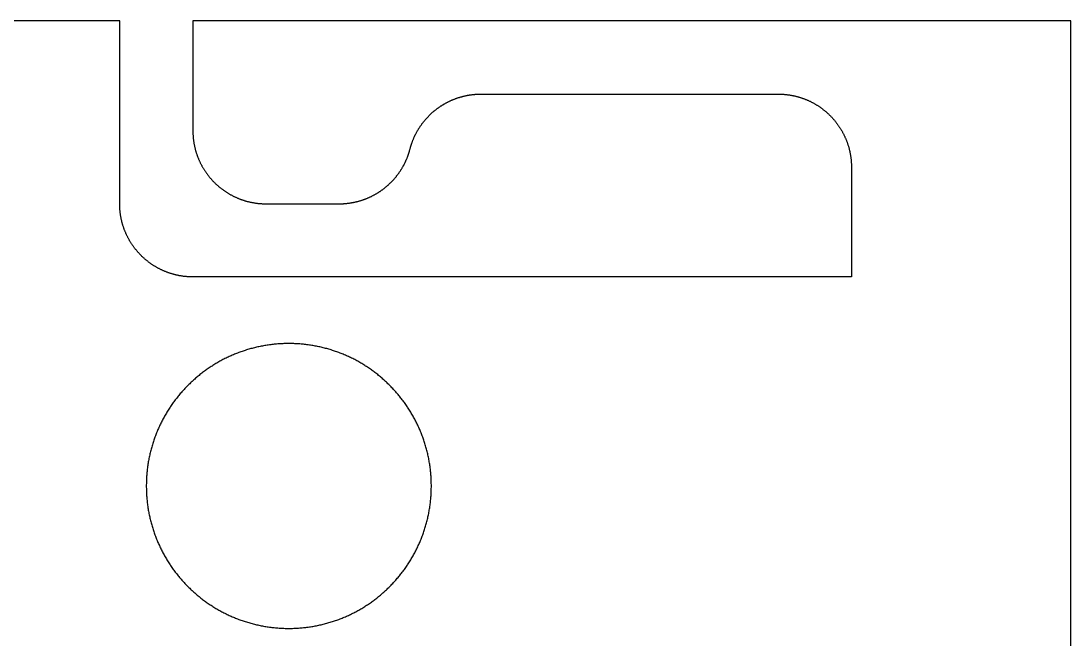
# Model space of a CAD drawing. Extents: x -13 to 42, y 40.2 to 95.2.
# Drawn here: x 13.3 to 42, y 78.35 to 95.25 of the extents above; entities that cross this region are included whole.
import ezdxf

# ---------------------------------------------------------------- set-up
doc = ezdxf.new("R2010")
doc.units = 0
doc.layers.get('0').update_dxf_attribs({"linetype": 'CONTINUOUS'})

msp = doc.modelspace()

# ---------------------------------------------------------------- linework, layer by layer
at = {"color": 7}
for points in [[(16, 90.25), (16, 95.25), (13, 95.25), (13, 90.25)], [(42, 60.2), (38.85, 60.2), (38.85, 75.3), (42, 75.3), (42, 95.25), (18, 95.25), (18, 92.25)], [(24.648, 92.831), (24.659, 92.839), (24.67, 92.848), (24.681, 92.856), (24.691, 92.864), (24.702, 92.872), (24.713, 92.879), (24.724, 92.887), (24.735, 92.895), (24.747, 92.903), (24.758, 92.91), (24.769, 92.918), (24.78, 92.925), (24.792, 92.932), (24.803, 92.94), (24.814, 92.947), (24.826, 92.954), (24.837, 92.961), (24.849, 92.968), (24.861, 92.975), (24.872, 92.982), (24.884, 92.988), (24.896, 92.995), (24.908, 93.002), (24.92, 93.008)], [(24.92, 93.008), (24.932, 93.015), (24.943, 93.021), (24.956, 93.027), (24.968, 93.033), (24.98, 93.04), (24.992, 93.046), (25.004, 93.051), (25.016, 93.057), (25.029, 93.063), (25.041, 93.069), (25.053, 93.074), (25.066, 93.08), (25.078, 93.085), (25.091, 93.091), (25.103, 93.096), (25.116, 93.101), (25.128, 93.106), (25.141, 93.111), (25.154, 93.116), (25.166, 93.121), (25.179, 93.126), (25.192, 93.131), (25.205, 93.135), (25.218, 93.14)], [(25.218, 93.14), (25.231, 93.144), (25.244, 93.149), (25.257, 93.153), (25.27, 93.157), (25.283, 93.161), (25.296, 93.165), (25.309, 93.169), (25.322, 93.173), (25.335, 93.177), (25.349, 93.18), (25.362, 93.184), (25.375, 93.187), (25.388, 93.191), (25.402, 93.194), (25.415, 93.197), (25.429, 93.2), (25.442, 93.203), (25.456, 93.206), (25.469, 93.209), (25.483, 93.212), (25.496, 93.214), (25.51, 93.217), (25.524, 93.219), (25.537, 93.222)], [(25.537, 93.222), (25.551, 93.224), (25.565, 93.226), (25.578, 93.228), (25.592, 93.23), (25.606, 93.232), (25.62, 93.234), (25.634, 93.236), (25.648, 93.237), (25.662, 93.239), (25.676, 93.24), (25.689, 93.242), (25.703, 93.243), (25.717, 93.244), (25.731, 93.245), (25.746, 93.246), (25.76, 93.247), (25.774, 93.248), (25.788, 93.248), (25.802, 93.249), (25.816, 93.249), (25.83, 93.25), (25.845, 93.25), (25.859, 93.25), (25.873, 93.25)], [(25.873, 93.25), (34, 93.25)], [(34, 93.25), (34.017, 93.25), (34.034, 93.25), (34.052, 93.249), (34.069, 93.249), (34.086, 93.248), (34.103, 93.247), (34.12, 93.246), (34.137, 93.245), (34.154, 93.244), (34.171, 93.243), (34.188, 93.241), (34.204, 93.24), (34.221, 93.238), (34.238, 93.236), (34.255, 93.234), (34.271, 93.232), (34.288, 93.229), (34.305, 93.227), (34.321, 93.224), (34.338, 93.222), (34.354, 93.219), (34.37, 93.216), (34.387, 93.213), (34.403, 93.209)], [(34.403, 93.209), (34.419, 93.206), (34.436, 93.202), (34.452, 93.199), (34.468, 93.195), (34.484, 93.191), (34.5, 93.187), (34.516, 93.183), (34.532, 93.179), (34.548, 93.174), (34.563, 93.17), (34.579, 93.165), (34.595, 93.16), (34.61, 93.155), (34.626, 93.15), (34.641, 93.145), (34.657, 93.14), (34.672, 93.134), (34.688, 93.129), (34.703, 93.123), (34.718, 93.117), (34.733, 93.111), (34.748, 93.105), (34.764, 93.099), (34.778, 93.093)], [(34.778, 93.093), (34.793, 93.086), (34.808, 93.08), (34.823, 93.073), (34.838, 93.067), (34.852, 93.06), (34.867, 93.053), (34.882, 93.046), (34.896, 93.039), (34.911, 93.031), (34.925, 93.024), (34.939, 93.016), (34.953, 93.009), (34.967, 93.001), (34.982, 92.993), (34.996, 92.985), (35.009, 92.977), (35.023, 92.969), (35.037, 92.96), (35.051, 92.952), (35.064, 92.944), (35.078, 92.935), (35.091, 92.926), (35.105, 92.917), (35.118, 92.908)], [(24.409, 92.613), (24.418, 92.623), (24.428, 92.632), (24.437, 92.642), (24.446, 92.652), (24.456, 92.661), (24.465, 92.671), (24.475, 92.68), (24.485, 92.69), (24.495, 92.699), (24.504, 92.708), (24.514, 92.718), (24.524, 92.727), (24.534, 92.736), (24.544, 92.745), (24.554, 92.754), (24.565, 92.763), (24.575, 92.772), (24.585, 92.78), (24.596, 92.789), (24.606, 92.797), (24.616, 92.806), (24.627, 92.814), (24.638, 92.823), (24.648, 92.831)], [(35.118, 92.908), (35.131, 92.899), (35.145, 92.89), (35.158, 92.881), (35.171, 92.872), (35.184, 92.862), (35.197, 92.853), (35.209, 92.843), (35.222, 92.833), (35.235, 92.823), (35.247, 92.813), (35.26, 92.803), (35.272, 92.793), (35.284, 92.783), (35.297, 92.773), (35.309, 92.762), (35.321, 92.752), (35.333, 92.741), (35.345, 92.73), (35.357, 92.72), (35.368, 92.709), (35.38, 92.698), (35.391, 92.687), (35.403, 92.675), (35.414, 92.664)], [(24.207, 92.357), (24.215, 92.368), (24.222, 92.38), (24.23, 92.391), (24.238, 92.402), (24.246, 92.413), (24.254, 92.424), (24.262, 92.435), (24.27, 92.446), (24.278, 92.457), (24.286, 92.468), (24.295, 92.478), (24.303, 92.489), (24.311, 92.5), (24.32, 92.51), (24.329, 92.521), (24.337, 92.531), (24.346, 92.542), (24.355, 92.552), (24.364, 92.562), (24.373, 92.573), (24.382, 92.583), (24.391, 92.593), (24.4, 92.603), (24.409, 92.613)], [(35.414, 92.664), (35.425, 92.653), (35.437, 92.641), (35.448, 92.63), (35.459, 92.618), (35.47, 92.607), (35.48, 92.595), (35.491, 92.583), (35.502, 92.571), (35.512, 92.559), (35.523, 92.547), (35.533, 92.534), (35.543, 92.522), (35.553, 92.51), (35.563, 92.497), (35.573, 92.485), (35.583, 92.472), (35.593, 92.459), (35.603, 92.447), (35.612, 92.434), (35.622, 92.421), (35.631, 92.408), (35.64, 92.395), (35.649, 92.381), (35.658, 92.368)], [(18, 92.25), (18, 92.233), (18, 92.216), (18.001, 92.198), (18.001, 92.181), (18.002, 92.164), (18.003, 92.147), (18.004, 92.13), (18.005, 92.113), (18.006, 92.096), (18.007, 92.079), (18.009, 92.062), (18.01, 92.046), (18.012, 92.029), (18.014, 92.012), (18.016, 91.995), (18.018, 91.979), (18.021, 91.962), (18.023, 91.945), (18.026, 91.929), (18.028, 91.912), (18.031, 91.896), (18.034, 91.88), (18.037, 91.863), (18.041, 91.847)], [(24.048, 92.068), (24.053, 92.081), (24.059, 92.093), (24.065, 92.106), (24.071, 92.118), (24.077, 92.131), (24.083, 92.143), (24.089, 92.155), (24.096, 92.168), (24.102, 92.18), (24.109, 92.192), (24.115, 92.204), (24.122, 92.216), (24.128, 92.228), (24.135, 92.24), (24.142, 92.252), (24.149, 92.264), (24.156, 92.276), (24.163, 92.288), (24.17, 92.299), (24.177, 92.311), (24.185, 92.323), (24.192, 92.334), (24.199, 92.346), (24.207, 92.357)], [(35.658, 92.368), (35.667, 92.355), (35.676, 92.341), (35.685, 92.328), (35.694, 92.314), (35.702, 92.301), (35.71, 92.287), (35.719, 92.273), (35.727, 92.259), (35.735, 92.246), (35.743, 92.232), (35.751, 92.217), (35.759, 92.203), (35.766, 92.189), (35.774, 92.175), (35.781, 92.161), (35.789, 92.146), (35.796, 92.132), (35.803, 92.117), (35.81, 92.102), (35.817, 92.088), (35.823, 92.073), (35.83, 92.058), (35.836, 92.043), (35.843, 92.028)], [(18.041, 91.847), (18.044, 91.831), (18.048, 91.814), (18.051, 91.798), (18.055, 91.782), (18.059, 91.766), (18.063, 91.75), (18.067, 91.734), (18.071, 91.718), (18.076, 91.702), (18.08, 91.687), (18.085, 91.671), (18.09, 91.655), (18.095, 91.64), (18.1, 91.624), (18.105, 91.609), (18.11, 91.593), (18.116, 91.578), (18.121, 91.562), (18.127, 91.547), (18.133, 91.532), (18.139, 91.517), (18.145, 91.502), (18.151, 91.486), (18.157, 91.472)], [(23.936, 91.75), (23.94, 91.764), (23.944, 91.778), (23.948, 91.791), (23.951, 91.805), (23.955, 91.818), (23.96, 91.832), (23.964, 91.846), (23.968, 91.859), (23.972, 91.872), (23.977, 91.886), (23.981, 91.899), (23.986, 91.912), (23.99, 91.926), (23.995, 91.939), (24, 91.952), (24.005, 91.965), (24.01, 91.978), (24.015, 91.991), (24.02, 92.004), (24.026, 92.017), (24.031, 92.03), (24.037, 92.043), (24.042, 92.055), (24.048, 92.068)], [(35.843, 92.028), (35.849, 92.014), (35.855, 91.998), (35.861, 91.983), (35.867, 91.968), (35.873, 91.953), (35.879, 91.938), (35.884, 91.922), (35.89, 91.907), (35.895, 91.891), (35.9, 91.876), (35.905, 91.86), (35.91, 91.845), (35.915, 91.829), (35.92, 91.813), (35.924, 91.798), (35.929, 91.782), (35.933, 91.766), (35.937, 91.75), (35.941, 91.734), (35.945, 91.718), (35.949, 91.702), (35.952, 91.686), (35.956, 91.669), (35.959, 91.653)], [(23.825, 91.432), (23.831, 91.445), (23.836, 91.457), (23.842, 91.47), (23.847, 91.483), (23.853, 91.496), (23.858, 91.509), (23.863, 91.522), (23.868, 91.535), (23.873, 91.548), (23.878, 91.561), (23.882, 91.574), (23.887, 91.588), (23.892, 91.601), (23.896, 91.614), (23.901, 91.628), (23.905, 91.641), (23.909, 91.654), (23.913, 91.668), (23.918, 91.682), (23.922, 91.695), (23.925, 91.709), (23.929, 91.722), (23.933, 91.736), (23.936, 91.75)], [(35.959, 91.653), (35.963, 91.637), (35.966, 91.62), (35.969, 91.604), (35.972, 91.588), (35.974, 91.571), (35.977, 91.555), (35.979, 91.538), (35.982, 91.521), (35.984, 91.505), (35.986, 91.488), (35.988, 91.471), (35.99, 91.454), (35.991, 91.438), (35.993, 91.421), (35.994, 91.404), (35.995, 91.387), (35.996, 91.37), (35.997, 91.353), (35.998, 91.336), (35.999, 91.319), (35.999, 91.302), (36, 91.284), (36, 91.267), (36, 91.25)], [(18.157, 91.472), (18.164, 91.457), (18.17, 91.442), (18.177, 91.427), (18.183, 91.412), (18.19, 91.398), (18.197, 91.383), (18.204, 91.368), (18.211, 91.354), (18.219, 91.339), (18.226, 91.325), (18.234, 91.311), (18.241, 91.297), (18.249, 91.283), (18.257, 91.268), (18.265, 91.254), (18.273, 91.241), (18.281, 91.227), (18.29, 91.213), (18.298, 91.199), (18.306, 91.186), (18.315, 91.172), (18.324, 91.159), (18.333, 91.145), (18.342, 91.132)], [(23.666, 91.143), (23.674, 91.155), (23.681, 91.166), (23.688, 91.177), (23.696, 91.189), (23.703, 91.201), (23.71, 91.212), (23.717, 91.224), (23.724, 91.236), (23.731, 91.248), (23.738, 91.26), (23.745, 91.272), (23.751, 91.284), (23.758, 91.296), (23.764, 91.308), (23.771, 91.32), (23.777, 91.332), (23.784, 91.345), (23.79, 91.357), (23.796, 91.369), (23.802, 91.382), (23.808, 91.394), (23.814, 91.407), (23.82, 91.419), (23.825, 91.432)], [(36, 91.25), (36, 88.25), (18, 88.25)], [(18.342, 91.132), (18.351, 91.119), (18.36, 91.105), (18.369, 91.092), (18.378, 91.079), (18.388, 91.066), (18.397, 91.053), (18.407, 91.041), (18.417, 91.028), (18.427, 91.015), (18.437, 91.003), (18.447, 90.99), (18.457, 90.978), (18.467, 90.966), (18.477, 90.953), (18.488, 90.941), (18.498, 90.929), (18.509, 90.917), (18.52, 90.905), (18.53, 90.893), (18.541, 90.882), (18.552, 90.87), (18.563, 90.859), (18.575, 90.847), (18.586, 90.836)], [(23.464, 90.887), (23.473, 90.897), (23.482, 90.907), (23.491, 90.917), (23.5, 90.927), (23.509, 90.938), (23.518, 90.948), (23.527, 90.958), (23.536, 90.969), (23.544, 90.979), (23.553, 90.99), (23.562, 91), (23.57, 91.011), (23.578, 91.022), (23.587, 91.032), (23.595, 91.043), (23.603, 91.054), (23.611, 91.065), (23.619, 91.076), (23.627, 91.087), (23.635, 91.098), (23.643, 91.109), (23.651, 91.12), (23.658, 91.132), (23.666, 91.143)], [(18.586, 90.836), (18.597, 90.825), (18.609, 90.813), (18.62, 90.802), (18.632, 90.791), (18.643, 90.78), (18.655, 90.77), (18.667, 90.759), (18.679, 90.748), (18.691, 90.738), (18.703, 90.727), (18.716, 90.717), (18.728, 90.707), (18.74, 90.697), (18.753, 90.687), (18.765, 90.677), (18.778, 90.667), (18.791, 90.657), (18.803, 90.647), (18.816, 90.638), (18.829, 90.628), (18.842, 90.619), (18.855, 90.61), (18.869, 90.601), (18.882, 90.592)], [(23.225, 90.669), (23.235, 90.677), (23.246, 90.686), (23.257, 90.694), (23.267, 90.703), (23.277, 90.711), (23.288, 90.72), (23.298, 90.728), (23.308, 90.737), (23.319, 90.746), (23.329, 90.755), (23.339, 90.764), (23.349, 90.773), (23.359, 90.782), (23.369, 90.792), (23.378, 90.801), (23.388, 90.81), (23.398, 90.82), (23.408, 90.829), (23.417, 90.839), (23.427, 90.848), (23.436, 90.858), (23.445, 90.868), (23.455, 90.877), (23.464, 90.887)], [(18.882, 90.592), (18.895, 90.583), (18.909, 90.574), (18.922, 90.565), (18.936, 90.556), (18.949, 90.548), (18.963, 90.54), (18.977, 90.531), (18.991, 90.523), (19.004, 90.515), (19.018, 90.507), (19.033, 90.499), (19.047, 90.491), (19.061, 90.484), (19.075, 90.476), (19.089, 90.469), (19.104, 90.461), (19.118, 90.454), (19.133, 90.447), (19.148, 90.44), (19.162, 90.433), (19.177, 90.427), (19.192, 90.42), (19.207, 90.414), (19.222, 90.407)], [(19.222, 90.407), (19.236, 90.401), (19.252, 90.395), (19.267, 90.389), (19.282, 90.383), (19.297, 90.377), (19.312, 90.371), (19.328, 90.366), (19.343, 90.36), (19.359, 90.355), (19.374, 90.35), (19.39, 90.345), (19.405, 90.34), (19.421, 90.335), (19.437, 90.33), (19.452, 90.326), (19.468, 90.321), (19.484, 90.317), (19.5, 90.313), (19.516, 90.309), (19.532, 90.305), (19.548, 90.301), (19.564, 90.298), (19.581, 90.294), (19.597, 90.291)], [(22.655, 90.36), (22.668, 90.365), (22.681, 90.369), (22.694, 90.374), (22.707, 90.379), (22.719, 90.384), (22.732, 90.389), (22.745, 90.394), (22.757, 90.399), (22.77, 90.404), (22.782, 90.409), (22.795, 90.415), (22.807, 90.42), (22.82, 90.426), (22.832, 90.431), (22.844, 90.437), (22.857, 90.443), (22.869, 90.449), (22.881, 90.454), (22.893, 90.46), (22.905, 90.467), (22.917, 90.473), (22.929, 90.479), (22.941, 90.485), (22.953, 90.492)], [(22.953, 90.492), (22.965, 90.498), (22.977, 90.505), (22.989, 90.512), (23.001, 90.518), (23.012, 90.525), (23.024, 90.532), (23.036, 90.539), (23.047, 90.546), (23.059, 90.553), (23.07, 90.56), (23.081, 90.568), (23.093, 90.575), (23.104, 90.582), (23.115, 90.59), (23.126, 90.597), (23.138, 90.605), (23.149, 90.613), (23.16, 90.621), (23.171, 90.628), (23.182, 90.636), (23.192, 90.644), (23.203, 90.652), (23.214, 90.661), (23.225, 90.669)], [(16.041, 89.847), (16.037, 89.863), (16.034, 89.88), (16.031, 89.896), (16.028, 89.912), (16.026, 89.929), (16.023, 89.945), (16.021, 89.962), (16.018, 89.979), (16.016, 89.995), (16.014, 90.012), (16.012, 90.029), (16.01, 90.046), (16.009, 90.062), (16.007, 90.079), (16.006, 90.096), (16.005, 90.113), (16.004, 90.13), (16.003, 90.147), (16.002, 90.164), (16.001, 90.181), (16.001, 90.198), (16, 90.216), (16, 90.233), (16, 90.25)], [(19.597, 90.291), (19.613, 90.287), (19.63, 90.284), (19.646, 90.281), (19.662, 90.278), (19.679, 90.276), (19.695, 90.273), (19.712, 90.271), (19.729, 90.268), (19.745, 90.266), (19.762, 90.264), (19.779, 90.262), (19.796, 90.26), (19.812, 90.259), (19.829, 90.257), (19.846, 90.256), (19.863, 90.255), (19.88, 90.254), (19.897, 90.253), (19.914, 90.252), (19.931, 90.251), (19.948, 90.251), (19.966, 90.25), (19.983, 90.25), (20, 90.25)], [(20, 90.25), (22, 90.25)], [(22, 90.25), (22.014, 90.25), (22.028, 90.25), (22.043, 90.25), (22.057, 90.251), (22.071, 90.251), (22.085, 90.252), (22.099, 90.252), (22.113, 90.253), (22.127, 90.254), (22.141, 90.255), (22.156, 90.256), (22.17, 90.257), (22.184, 90.258), (22.197, 90.26), (22.211, 90.261), (22.225, 90.263), (22.239, 90.264), (22.253, 90.266), (22.267, 90.268), (22.281, 90.27), (22.295, 90.272), (22.308, 90.274), (22.322, 90.276), (22.336, 90.278)], [(22.336, 90.278), (22.349, 90.281), (22.363, 90.283), (22.377, 90.286), (22.39, 90.288), (22.404, 90.291), (22.417, 90.294), (22.431, 90.297), (22.444, 90.3), (22.458, 90.303), (22.471, 90.306), (22.484, 90.309), (22.498, 90.313), (22.511, 90.316), (22.524, 90.32), (22.538, 90.323), (22.551, 90.327), (22.564, 90.331), (22.577, 90.335), (22.59, 90.339), (22.603, 90.343), (22.616, 90.347), (22.629, 90.351), (22.642, 90.356), (22.655, 90.36)], [(16.157, 89.472), (16.151, 89.486), (16.145, 89.502), (16.139, 89.517), (16.133, 89.532), (16.127, 89.547), (16.121, 89.562), (16.116, 89.578), (16.11, 89.593), (16.105, 89.609), (16.1, 89.624), (16.095, 89.64), (16.09, 89.655), (16.085, 89.671), (16.08, 89.687), (16.076, 89.702), (16.071, 89.718), (16.067, 89.734), (16.063, 89.75), (16.059, 89.766), (16.055, 89.782), (16.051, 89.798), (16.048, 89.814), (16.044, 89.831), (16.041, 89.847)], [(16.342, 89.132), (16.333, 89.145), (16.324, 89.159), (16.315, 89.172), (16.306, 89.186), (16.298, 89.199), (16.29, 89.213), (16.281, 89.227), (16.273, 89.241), (16.265, 89.254), (16.257, 89.268), (16.249, 89.283), (16.241, 89.297), (16.234, 89.311), (16.226, 89.325), (16.219, 89.339), (16.211, 89.354), (16.204, 89.368), (16.197, 89.383), (16.19, 89.398), (16.183, 89.412), (16.177, 89.427), (16.17, 89.442), (16.164, 89.457), (16.157, 89.472)], [(16.586, 88.836), (16.575, 88.847), (16.563, 88.859), (16.552, 88.87), (16.541, 88.882), (16.53, 88.893), (16.52, 88.905), (16.509, 88.917), (16.498, 88.929), (16.488, 88.941), (16.477, 88.953), (16.467, 88.966), (16.457, 88.978), (16.447, 88.99), (16.437, 89.003), (16.427, 89.015), (16.417, 89.028), (16.407, 89.041), (16.397, 89.053), (16.388, 89.066), (16.378, 89.079), (16.369, 89.092), (16.36, 89.105), (16.351, 89.119), (16.342, 89.132)], [(16.882, 88.592), (16.869, 88.601), (16.855, 88.61), (16.842, 88.619), (16.829, 88.628), (16.816, 88.638), (16.803, 88.647), (16.791, 88.657), (16.778, 88.667), (16.765, 88.677), (16.753, 88.687), (16.74, 88.697), (16.728, 88.707), (16.716, 88.717), (16.703, 88.727), (16.691, 88.738), (16.679, 88.748), (16.667, 88.759), (16.655, 88.77), (16.643, 88.78), (16.632, 88.791), (16.62, 88.802), (16.609, 88.813), (16.597, 88.825), (16.586, 88.836)], [(17.222, 88.407), (17.207, 88.414), (17.192, 88.42), (17.177, 88.427), (17.162, 88.433), (17.148, 88.44), (17.133, 88.447), (17.118, 88.454), (17.104, 88.461), (17.089, 88.469), (17.075, 88.476), (17.061, 88.484), (17.047, 88.491), (17.033, 88.499), (17.018, 88.507), (17.004, 88.515), (16.991, 88.523), (16.977, 88.531), (16.963, 88.54), (16.949, 88.548), (16.936, 88.556), (16.922, 88.565), (16.909, 88.574), (16.895, 88.583), (16.882, 88.592)], [(17.597, 88.291), (17.581, 88.294), (17.564, 88.298), (17.548, 88.301), (17.532, 88.305), (17.516, 88.309), (17.5, 88.313), (17.484, 88.317), (17.468, 88.321), (17.452, 88.326), (17.437, 88.33), (17.421, 88.335), (17.405, 88.34), (17.39, 88.345), (17.374, 88.35), (17.359, 88.355), (17.343, 88.36), (17.328, 88.366), (17.312, 88.371), (17.297, 88.377), (17.282, 88.383), (17.267, 88.389), (17.252, 88.395), (17.236, 88.401), (17.222, 88.407)], [(18, 88.25), (17.983, 88.25), (17.966, 88.25), (17.948, 88.251), (17.931, 88.251), (17.914, 88.252), (17.897, 88.253), (17.88, 88.254), (17.863, 88.255), (17.846, 88.256), (17.829, 88.257), (17.812, 88.259), (17.796, 88.26), (17.779, 88.262), (17.762, 88.264), (17.745, 88.266), (17.729, 88.268), (17.712, 88.271), (17.695, 88.273), (17.679, 88.276), (17.662, 88.278), (17.646, 88.281), (17.63, 88.284), (17.613, 88.287), (17.597, 88.291)], [(20.623, 86.427), (20.589, 86.427), (20.556, 86.427), (20.522, 86.426), (20.489, 86.425), (20.456, 86.424), (20.423, 86.422), (20.389, 86.42), (20.356, 86.418), (20.323, 86.416), (20.29, 86.413), (20.257, 86.41), (20.225, 86.407), (20.192, 86.403), (20.159, 86.4), (20.127, 86.396), (20.094, 86.392), (20.062, 86.387), (20.03, 86.382), (19.998, 86.377), (19.965, 86.372), (19.933, 86.366), (19.902, 86.36), (19.87, 86.354), (19.838, 86.348)], [(21.408, 86.348), (21.376, 86.354), (21.344, 86.36), (21.312, 86.366), (21.28, 86.372), (21.248, 86.377), (21.216, 86.382), (21.184, 86.387), (21.151, 86.392), (21.119, 86.396), (21.086, 86.4), (21.054, 86.403), (21.021, 86.407), (20.988, 86.41), (20.956, 86.413), (20.923, 86.416), (20.89, 86.418), (20.857, 86.42), (20.823, 86.422), (20.79, 86.424), (20.757, 86.425), (20.723, 86.426), (20.69, 86.427), (20.657, 86.427), (20.623, 86.427)], [(19.107, 86.121), (19.078, 86.109), (19.049, 86.096), (19.02, 86.083), (18.991, 86.07), (18.963, 86.057), (18.934, 86.043), (18.906, 86.029), (18.878, 86.015), (18.85, 86.001), (18.822, 85.987), (18.794, 85.972), (18.766, 85.957), (18.739, 85.942), (18.711, 85.927), (18.684, 85.911), (18.657, 85.895), (18.63, 85.879), (18.603, 85.863), (18.577, 85.847), (18.55, 85.83), (18.524, 85.813), (18.497, 85.796), (18.471, 85.779), (18.445, 85.762)], [(19.838, 86.348), (19.806, 86.341), (19.775, 86.334), (19.743, 86.327), (19.712, 86.32), (19.681, 86.312), (19.65, 86.304), (19.618, 86.296), (19.587, 86.288), (19.557, 86.279), (19.526, 86.27), (19.495, 86.261), (19.465, 86.252), (19.434, 86.242), (19.404, 86.233), (19.374, 86.222), (19.344, 86.212), (19.314, 86.202), (19.284, 86.191), (19.254, 86.18), (19.224, 86.168), (19.195, 86.157), (19.165, 86.145), (19.136, 86.133), (19.107, 86.121)], [(22.139, 86.121), (22.11, 86.133), (22.081, 86.145), (22.051, 86.157), (22.022, 86.168), (21.992, 86.18), (21.962, 86.191), (21.932, 86.202), (21.902, 86.212), (21.872, 86.222), (21.842, 86.233), (21.812, 86.242), (21.781, 86.252), (21.751, 86.261), (21.72, 86.27), (21.689, 86.279), (21.658, 86.288), (21.627, 86.296), (21.596, 86.304), (21.565, 86.312), (21.534, 86.32), (21.503, 86.327), (21.471, 86.334), (21.44, 86.341), (21.408, 86.348)], [(22.801, 85.762), (22.775, 85.779), (22.749, 85.796), (22.722, 85.813), (22.696, 85.83), (22.669, 85.847), (22.643, 85.863), (22.616, 85.879), (22.589, 85.895), (22.562, 85.911), (22.534, 85.927), (22.507, 85.942), (22.48, 85.957), (22.452, 85.972), (22.424, 85.987), (22.396, 86.001), (22.368, 86.015), (22.34, 86.029), (22.312, 86.043), (22.283, 86.057), (22.255, 86.07), (22.226, 86.083), (22.197, 86.096), (22.168, 86.109), (22.139, 86.121)], [(18.445, 85.762), (18.419, 85.744), (18.394, 85.726), (18.368, 85.708), (18.343, 85.69), (18.318, 85.672), (18.292, 85.653), (18.268, 85.634), (18.243, 85.615), (18.218, 85.596), (18.194, 85.577), (18.169, 85.557), (18.145, 85.538), (18.121, 85.518), (18.098, 85.498), (18.074, 85.477), (18.05, 85.457), (18.027, 85.436), (18.004, 85.415), (17.981, 85.394), (17.958, 85.373), (17.936, 85.352), (17.913, 85.33), (17.891, 85.308), (17.869, 85.286)], [(23.377, 85.286), (23.355, 85.308), (23.333, 85.33), (23.31, 85.352), (23.288, 85.373), (23.265, 85.394), (23.242, 85.415), (23.219, 85.436), (23.195, 85.457), (23.172, 85.477), (23.148, 85.498), (23.124, 85.518), (23.101, 85.538), (23.076, 85.557), (23.052, 85.577), (23.028, 85.596), (23.003, 85.615), (22.978, 85.634), (22.953, 85.653), (22.928, 85.672), (22.903, 85.69), (22.878, 85.708), (22.852, 85.726), (22.826, 85.744), (22.801, 85.762)], [(17.869, 85.286), (17.847, 85.264), (17.825, 85.242), (17.803, 85.219), (17.782, 85.197), (17.761, 85.174), (17.74, 85.151), (17.719, 85.128), (17.698, 85.105), (17.678, 85.081), (17.657, 85.057), (17.637, 85.034), (17.617, 85.01), (17.598, 84.986), (17.578, 84.961), (17.559, 84.937), (17.54, 84.912), (17.521, 84.887), (17.502, 84.863), (17.483, 84.837), (17.465, 84.812), (17.447, 84.787), (17.429, 84.761), (17.411, 84.736), (17.393, 84.71)], [(23.853, 84.71), (23.835, 84.736), (23.817, 84.761), (23.799, 84.787), (23.781, 84.812), (23.763, 84.837), (23.744, 84.863), (23.725, 84.887), (23.706, 84.912), (23.687, 84.937), (23.668, 84.961), (23.648, 84.986), (23.629, 85.01), (23.609, 85.034), (23.588, 85.057), (23.568, 85.081), (23.548, 85.105), (23.527, 85.128), (23.506, 85.151), (23.485, 85.174), (23.464, 85.197), (23.442, 85.219), (23.421, 85.242), (23.399, 85.264), (23.377, 85.286)], [(17.393, 84.71), (17.376, 84.684), (17.359, 84.658), (17.342, 84.631), (17.325, 84.605), (17.308, 84.578), (17.292, 84.552), (17.276, 84.525), (17.26, 84.498), (17.244, 84.471), (17.228, 84.444), (17.213, 84.416), (17.198, 84.389), (17.183, 84.361), (17.168, 84.333), (17.154, 84.305), (17.14, 84.277), (17.126, 84.249), (17.112, 84.221), (17.098, 84.192), (17.085, 84.164), (17.072, 84.135), (17.059, 84.106), (17.046, 84.077), (17.034, 84.048)], [(24.212, 84.048), (24.199, 84.077), (24.187, 84.106), (24.174, 84.135), (24.161, 84.164), (24.147, 84.192), (24.134, 84.221), (24.12, 84.249), (24.106, 84.277), (24.092, 84.305), (24.077, 84.333), (24.063, 84.361), (24.048, 84.389), (24.033, 84.416), (24.017, 84.444), (24.002, 84.471), (23.986, 84.498), (23.97, 84.525), (23.954, 84.552), (23.938, 84.578), (23.921, 84.605), (23.904, 84.631), (23.887, 84.658), (23.87, 84.684), (23.853, 84.71)], [(17.034, 84.048), (17.022, 84.019), (17.01, 83.99), (16.998, 83.96), (16.987, 83.931), (16.975, 83.901), (16.964, 83.871), (16.953, 83.841), (16.943, 83.811), (16.933, 83.781), (16.922, 83.751), (16.913, 83.721), (16.903, 83.69), (16.894, 83.66), (16.885, 83.629), (16.876, 83.598), (16.867, 83.568), (16.859, 83.537), (16.851, 83.505), (16.843, 83.474), (16.835, 83.443), (16.828, 83.412), (16.821, 83.38), (16.814, 83.349), (16.807, 83.317)], [(24.439, 83.317), (24.432, 83.349), (24.425, 83.38), (24.418, 83.412), (24.411, 83.443), (24.403, 83.474), (24.395, 83.505), (24.387, 83.537), (24.379, 83.568), (24.37, 83.598), (24.361, 83.629), (24.352, 83.66), (24.343, 83.69), (24.333, 83.721), (24.323, 83.751), (24.313, 83.781), (24.303, 83.811), (24.292, 83.841), (24.282, 83.871), (24.271, 83.901), (24.259, 83.931), (24.248, 83.96), (24.236, 83.99), (24.224, 84.019), (24.212, 84.048)], [(16.807, 83.317), (16.801, 83.285), (16.795, 83.253), (16.789, 83.222), (16.783, 83.19), (16.778, 83.157), (16.773, 83.125), (16.768, 83.093), (16.763, 83.061), (16.759, 83.028), (16.755, 82.996), (16.752, 82.963), (16.748, 82.93), (16.745, 82.898), (16.742, 82.865), (16.739, 82.832), (16.737, 82.799), (16.735, 82.766), (16.733, 82.733), (16.731, 82.699), (16.73, 82.666), (16.729, 82.633), (16.729, 82.599), (16.728, 82.566), (16.728, 82.532)], [(24.518, 82.532), (24.518, 82.566), (24.517, 82.599), (24.517, 82.633), (24.516, 82.666), (24.514, 82.699), (24.513, 82.733), (24.511, 82.766), (24.509, 82.799), (24.507, 82.832), (24.504, 82.865), (24.501, 82.898), (24.498, 82.93), (24.494, 82.963), (24.491, 82.996), (24.487, 83.028), (24.482, 83.061), (24.478, 83.093), (24.473, 83.125), (24.468, 83.157), (24.463, 83.19), (24.457, 83.222), (24.451, 83.253), (24.445, 83.285), (24.439, 83.317)], [(16.728, 82.532), (16.728, 82.498), (16.729, 82.465), (16.729, 82.432), (16.73, 82.398), (16.731, 82.365), (16.733, 82.332), (16.735, 82.298), (16.737, 82.265), (16.739, 82.232), (16.742, 82.199), (16.745, 82.167), (16.748, 82.134), (16.752, 82.101), (16.755, 82.069), (16.759, 82.036), (16.763, 82.004), (16.768, 81.971), (16.773, 81.939), (16.778, 81.907), (16.783, 81.875), (16.789, 81.843), (16.795, 81.811), (16.801, 81.779), (16.807, 81.747)], [(24.439, 81.747), (24.445, 81.779), (24.451, 81.811), (24.457, 81.843), (24.463, 81.875), (24.468, 81.907), (24.473, 81.939), (24.478, 81.971), (24.482, 82.004), (24.487, 82.036), (24.491, 82.069), (24.494, 82.101), (24.498, 82.134), (24.501, 82.167), (24.504, 82.199), (24.507, 82.232), (24.509, 82.265), (24.511, 82.298), (24.513, 82.332), (24.514, 82.365), (24.516, 82.398), (24.517, 82.432), (24.517, 82.465), (24.518, 82.498), (24.518, 82.532)], [(16.807, 81.747), (16.814, 81.715), (16.821, 81.684), (16.828, 81.652), (16.835, 81.621), (16.843, 81.59), (16.851, 81.559), (16.859, 81.528), (16.867, 81.497), (16.876, 81.466), (16.885, 81.435), (16.894, 81.404), (16.903, 81.374), (16.913, 81.343), (16.922, 81.313), (16.933, 81.283), (16.943, 81.253), (16.953, 81.223), (16.964, 81.193), (16.975, 81.163), (16.987, 81.133), (16.998, 81.104), (17.01, 81.074), (17.022, 81.045), (17.034, 81.016)], [(24.212, 81.016), (24.224, 81.045), (24.236, 81.074), (24.248, 81.104), (24.259, 81.133), (24.271, 81.163), (24.282, 81.193), (24.292, 81.223), (24.303, 81.253), (24.313, 81.283), (24.323, 81.313), (24.333, 81.343), (24.343, 81.374), (24.352, 81.404), (24.361, 81.435), (24.37, 81.466), (24.379, 81.497), (24.387, 81.528), (24.395, 81.559), (24.403, 81.59), (24.411, 81.621), (24.418, 81.652), (24.425, 81.684), (24.432, 81.715), (24.439, 81.747)], [(17.034, 81.016), (17.046, 80.987), (17.059, 80.958), (17.072, 80.929), (17.085, 80.9), (17.098, 80.872), (17.112, 80.843), (17.126, 80.815), (17.14, 80.787), (17.154, 80.759), (17.168, 80.731), (17.183, 80.703), (17.198, 80.675), (17.213, 80.648), (17.228, 80.621), (17.244, 80.593), (17.26, 80.566), (17.276, 80.539), (17.292, 80.512), (17.308, 80.486), (17.325, 80.459), (17.342, 80.433), (17.359, 80.406), (17.376, 80.38), (17.393, 80.354)], [(23.853, 80.354), (23.87, 80.38), (23.887, 80.406), (23.904, 80.433), (23.921, 80.459), (23.938, 80.486), (23.954, 80.512), (23.97, 80.539), (23.986, 80.566), (24.002, 80.593), (24.017, 80.621), (24.033, 80.648), (24.048, 80.675), (24.063, 80.703), (24.077, 80.731), (24.092, 80.759), (24.106, 80.787), (24.12, 80.815), (24.134, 80.843), (24.147, 80.872), (24.161, 80.9), (24.174, 80.929), (24.187, 80.958), (24.199, 80.987), (24.212, 81.016)], [(17.393, 80.354), (17.411, 80.329), (17.429, 80.303), (17.447, 80.277), (17.465, 80.252), (17.483, 80.227), (17.502, 80.202), (17.521, 80.177), (17.54, 80.152), (17.559, 80.127), (17.578, 80.103), (17.598, 80.079), (17.617, 80.054), (17.637, 80.031), (17.657, 80.007), (17.678, 79.983), (17.698, 79.96), (17.719, 79.936), (17.74, 79.913), (17.761, 79.89), (17.782, 79.867), (17.803, 79.845), (17.825, 79.822), (17.847, 79.8), (17.869, 79.778)], [(23.377, 79.778), (23.399, 79.8), (23.421, 79.822), (23.442, 79.845), (23.464, 79.867), (23.485, 79.89), (23.506, 79.913), (23.527, 79.936), (23.548, 79.96), (23.568, 79.983), (23.588, 80.007), (23.609, 80.031), (23.629, 80.054), (23.648, 80.079), (23.668, 80.103), (23.687, 80.127), (23.706, 80.152), (23.725, 80.177), (23.744, 80.202), (23.763, 80.227), (23.781, 80.252), (23.799, 80.277), (23.817, 80.303), (23.835, 80.329), (23.853, 80.354)], [(17.869, 79.778), (17.891, 79.756), (17.913, 79.734), (17.936, 79.713), (17.958, 79.691), (17.981, 79.67), (18.004, 79.649), (18.027, 79.628), (18.05, 79.607), (18.074, 79.587), (18.098, 79.567), (18.121, 79.546), (18.145, 79.527), (18.169, 79.507), (18.194, 79.487), (18.218, 79.468), (18.243, 79.449), (18.268, 79.43), (18.292, 79.411), (18.318, 79.392), (18.343, 79.374), (18.368, 79.356), (18.394, 79.338), (18.419, 79.32), (18.445, 79.302)], [(22.801, 79.302), (22.826, 79.32), (22.852, 79.338), (22.878, 79.356), (22.903, 79.374), (22.928, 79.392), (22.953, 79.411), (22.978, 79.43), (23.003, 79.449), (23.028, 79.468), (23.052, 79.487), (23.076, 79.507), (23.101, 79.527), (23.124, 79.546), (23.148, 79.567), (23.172, 79.587), (23.195, 79.607), (23.219, 79.628), (23.242, 79.649), (23.265, 79.67), (23.288, 79.691), (23.31, 79.713), (23.333, 79.734), (23.355, 79.756), (23.377, 79.778)], [(18.445, 79.302), (18.471, 79.285), (18.497, 79.268), (18.524, 79.251), (18.55, 79.234), (18.577, 79.217), (18.603, 79.201), (18.63, 79.185), (18.657, 79.169), (18.684, 79.153), (18.711, 79.138), (18.739, 79.122), (18.766, 79.107), (18.794, 79.092), (18.822, 79.078), (18.85, 79.063), (18.878, 79.049), (18.906, 79.035), (18.934, 79.021), (18.963, 79.008), (18.991, 78.994), (19.02, 78.981), (19.049, 78.968), (19.078, 78.956), (19.107, 78.943)], [(22.139, 78.943), (22.168, 78.956), (22.197, 78.968), (22.226, 78.981), (22.255, 78.994), (22.283, 79.008), (22.312, 79.021), (22.34, 79.035), (22.368, 79.049), (22.396, 79.063), (22.424, 79.078), (22.452, 79.092), (22.48, 79.107), (22.507, 79.122), (22.534, 79.138), (22.562, 79.153), (22.589, 79.169), (22.616, 79.185), (22.643, 79.201), (22.669, 79.217), (22.696, 79.234), (22.722, 79.251), (22.749, 79.268), (22.775, 79.285), (22.801, 79.302)], [(19.107, 78.943), (19.136, 78.931), (19.165, 78.919), (19.195, 78.907), (19.224, 78.896), (19.254, 78.884), (19.284, 78.873), (19.314, 78.863), (19.344, 78.852), (19.374, 78.842), (19.404, 78.832), (19.434, 78.822), (19.465, 78.812), (19.495, 78.803), (19.526, 78.794), (19.557, 78.785), (19.587, 78.776), (19.618, 78.768), (19.65, 78.76), (19.681, 78.752), (19.712, 78.744), (19.743, 78.737), (19.775, 78.73), (19.806, 78.723), (19.838, 78.716)], [(21.408, 78.716), (21.44, 78.723), (21.471, 78.73), (21.503, 78.737), (21.534, 78.744), (21.565, 78.752), (21.596, 78.76), (21.627, 78.768), (21.658, 78.776), (21.689, 78.785), (21.72, 78.794), (21.751, 78.803), (21.781, 78.812), (21.812, 78.822), (21.842, 78.832), (21.872, 78.842), (21.902, 78.852), (21.932, 78.863), (21.962, 78.873), (21.992, 78.884), (22.022, 78.896), (22.051, 78.907), (22.081, 78.919), (22.11, 78.931), (22.139, 78.943)], [(19.838, 78.716), (19.87, 78.71), (19.902, 78.704), (19.933, 78.698), (19.965, 78.692), (19.998, 78.687), (20.03, 78.682), (20.062, 78.677), (20.094, 78.673), (20.127, 78.668), (20.159, 78.664), (20.192, 78.661), (20.225, 78.657), (20.257, 78.654), (20.29, 78.651), (20.323, 78.648), (20.356, 78.646), (20.389, 78.644), (20.423, 78.642), (20.456, 78.641), (20.489, 78.639), (20.522, 78.638), (20.556, 78.638), (20.589, 78.637), (20.623, 78.637)], [(20.623, 78.637), (20.657, 78.637), (20.69, 78.638), (20.723, 78.638), (20.757, 78.639), (20.79, 78.641), (20.823, 78.642), (20.857, 78.644), (20.89, 78.646), (20.923, 78.648), (20.956, 78.651), (20.988, 78.654), (21.021, 78.657), (21.054, 78.661), (21.086, 78.664), (21.119, 78.668), (21.151, 78.673), (21.184, 78.677), (21.216, 78.682), (21.248, 78.687), (21.28, 78.692), (21.312, 78.698), (21.344, 78.704), (21.376, 78.71), (21.408, 78.716)]]:
    msp.add_lwpolyline(points, dxfattribs=at)
msp.add_lwpolyline([(24.518, 82.532), (24.518, 82.532)], close=True, dxfattribs=at)

doc.saveas('drawing.dxf')
